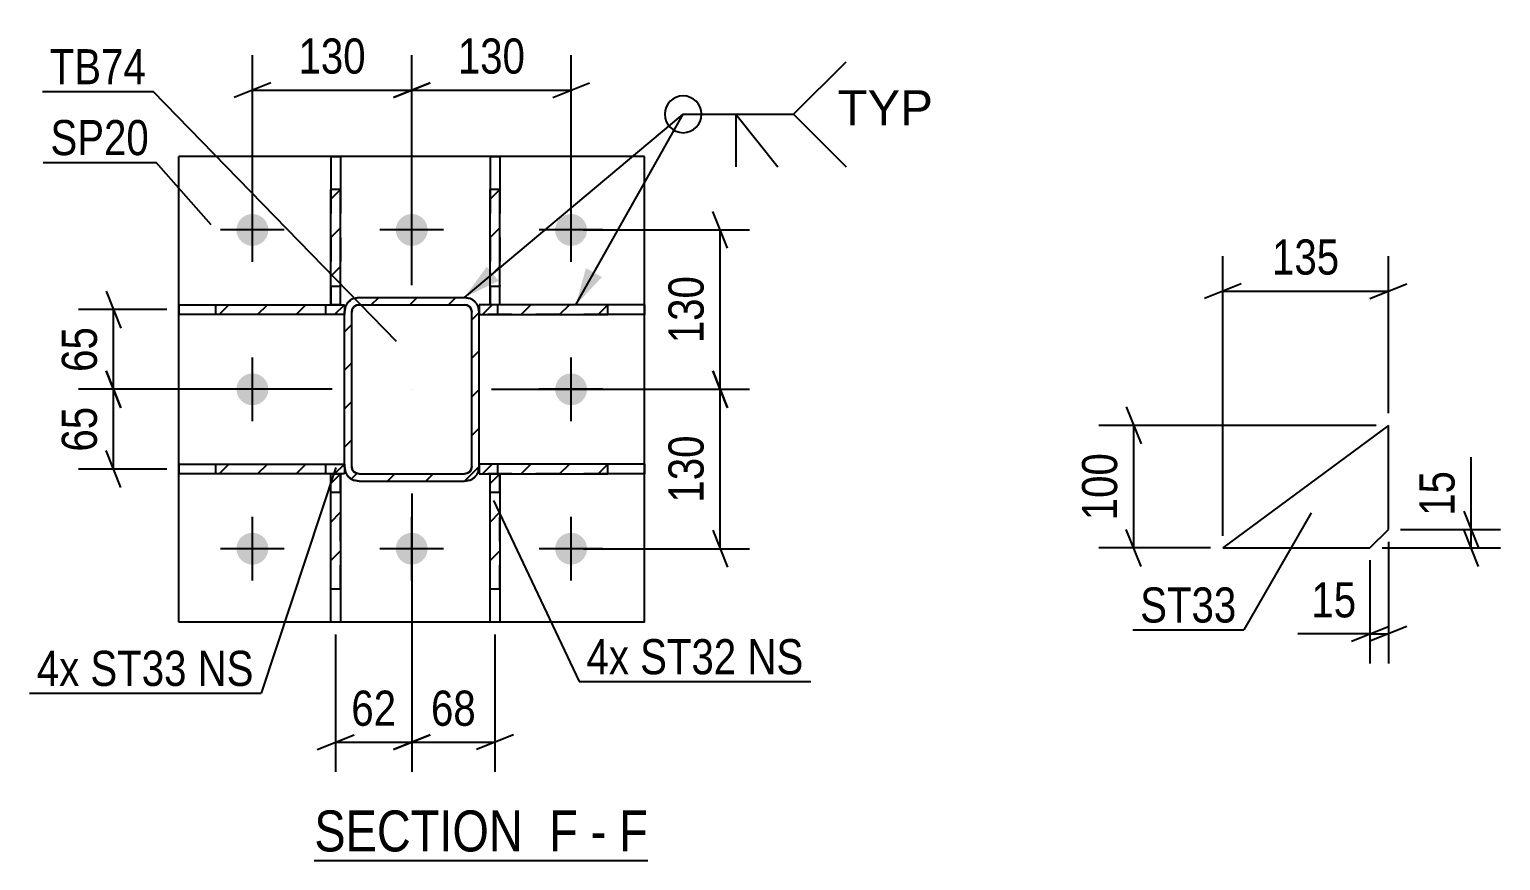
# Model space of a CAD drawing. Header units: millimetres. Extents: x 0 to 841, y 0 to 594.
# Drawn here: x 324.5 to 444.6, y 148.3 to 216.1 of the extents above; entities that cross this region are included whole.
import ezdxf

# ---------------------------------------------------------------- set-up
doc = ezdxf.new("R2010")
doc.units = ezdxf.units.MM
doc.linetypes.add('DXK_LINE_DOT2', pattern=[3.9198, 1.9599, -1.9599])
doc.linetypes.add('DXK_LINE_DOT3', pattern=[5.9187, 2.979, -0.9799, 0.9799, -0.9799])
doc.styles.add('Arial', font='ARIAL.TTF', dxfattribs={"height": 0.2})
doc.styles.add('Arial Narrow', font='ARIALN.TTF', dxfattribs={"height": 0.2})

# ---------------------------------------------------------------- blocks, each defined once
blk = doc.blocks.new('Unknown-814748436-17 - 5755')
at = {"color": 6, "linetype": 'Continuous'}
blk.add_line((347.78, 148.26), (375, 148.26), dxfattribs=at)
at = {"color": 0, "linetype": 'Continuous'}
for points in [[(365.89, 149.01), (365.89, 152.51), (347.78, 152.51), (347.78, 149.01)], [(369.28, 149.01), (369.28, 152.51), (366.94, 152.51), (366.94, 149.01)], [(371.61, 149.01), (371.61, 152.51), (370.33, 152.51), (370.33, 149.01)], [(375, 149.01), (375, 152.51), (372.66, 152.51), (372.66, 149.01)]]:
    blk.add_wipeout(points, dxfattribs=at)
at = {"color": 7, "linetype": 'Continuous', "style": 'Arial Narrow'}
for s, p in [('SECTION ', (347.78, 149.01)), ('F', (366.94, 149.01)), ('F', (372.66, 149.01)), ('-', (370.33, 149.01))]:
    blk.add_text(s, height=3.34, dxfattribs=at).set_placement(p)
blk = doc.blocks.new('Part-814748436-5827 - 5755')
at = {"color": 2, "linetype": 'Continuous'}
for p, q in [((336.73, 167.7), (336.73, 205.7)), ((374.73, 205.7), (336.73, 205.7)), ((374.73, 167.7), (374.73, 205.7)), ((374.73, 167.7), (336.73, 167.7))]:
    blk.add_line(p, q, dxfattribs=at)
blk = doc.blocks.new('Bolt-814748436-5774 - 5755')
at = {"linetype": 'Continuous'}
for points in [[(341.43, 199.7, -1), (344.03, 199.7, -1)], [(354.43, 199.7, -1), (357.03, 199.7, -1)], [(367.43, 199.7, -1), (370.03, 199.7, -1)], [(341.43, 186.7, -1), (344.03, 186.7, -1)], [(367.43, 186.7, -1), (370.03, 186.7, -1)], [(341.43, 173.7, -1), (344.03, 173.7, -1)], [(354.43, 173.7, -1), (357.03, 173.7, -1)], [(367.43, 173.7, -1), (370.03, 173.7, -1)]]:
    blk.add_hatch(color=1, dxfattribs=at).paths.add_polyline_path(points)
at = {"color": 1, "linetype": 'Continuous'}
for p, q in [((342.73, 197.1), (342.73, 202.3)), ((355.73, 197.1), (355.73, 202.3)), ((368.73, 197.1), (368.73, 202.3)), ((345.33, 199.7), (340.13, 199.7)), ((358.33, 199.7), (353.13, 199.7)), ((371.33, 199.7), (366.13, 199.7)), ((342.73, 184.1), (342.73, 189.3)), ((368.73, 184.1), (368.73, 189.3)), ((345.33, 186.7), (340.13, 186.7)), ((371.33, 186.7), (366.13, 186.7)), ((342.73, 171.1), (342.73, 176.3)), ((355.73, 171.1), (355.73, 176.3)), ((368.73, 171.1), (368.73, 176.3)), ((345.33, 173.7), (340.13, 173.7)), ((358.33, 173.7), (353.13, 173.7)), ((371.33, 173.7), (366.13, 173.7))]:
    blk.add_line(p, q, dxfattribs=at)
blk = doc.blocks.new('Part-814748436-5816 - 5755')
at = {"linetype": 'Continuous'}
h = blk.add_hatch(dxfattribs=at)
h.set_pattern_fill('', scale=0.7, style=0, pattern_type=0)
h.set_pattern_definition([(45, (371.7332, 193.6017), (-1.57154, 1.57154), [])])
h.paths.add_polyline_path([(371.73, 192.8), (371.73, 193.6), (361.24, 193.6), (361.24, 192.8)])
at = {"color": 7, "linetype": 'DXK_LINE_DOT2'}
for p, q in [((371.73, 193.6), (361.24, 193.6)), ((361.24, 193.6), (361.24, 192.8)), ((362.74, 192.8), (362.74, 193.6)), ((371.73, 192.8), (361.24, 192.8))]:
    blk.add_line(p, q, dxfattribs=at)
at = {"color": 2, "linetype": 'Continuous'}
for p, q in [((371.73, 193.6), (361.24, 193.6)), ((361.24, 193.6), (361.24, 192.8)), ((374.74, 193.6), (371.73, 193.6)), ((371.73, 192.8), (371.73, 193.6)), ((374.74, 192.8), (374.74, 193.6)), ((361.24, 192.8), (371.73, 192.8)), ((374.74, 192.8), (371.73, 192.8))]:
    blk.add_line(p, q, dxfattribs=at)
blk = doc.blocks.new('Part-814748436-5837 - 5755')
at = {"linetype": 'Continuous'}
h = blk.add_hatch(dxfattribs=at)
h.set_pattern_fill('', scale=0.7, style=0, pattern_type=0)
h.set_pattern_definition([(45, (361.2349, 180.4032), (-1.57154, 1.57154), [])])
h.paths.add_polyline_path([(361.14, 179.94), (361.23, 180.4), (361.23, 193), (361.14, 193.46), (360.88, 193.85), (360.49, 194.11), (360.03, 194.2), (351.43, 194.2), (350.98, 194.11), (350.59, 193.85), (350.33, 193.46), (350.23, 193), (350.23, 180.4), (350.33, 179.94), (350.59, 179.55), (350.98, 179.29), (351.43, 179.2), (360.03, 179.2), (360.49, 179.29), (360.88, 179.55)])
h.paths.add_polyline_path([(360.26, 179.85), (360.03, 179.8), (351.43, 179.8), (351.21, 179.85), (351.01, 179.98), (350.88, 180.17), (350.83, 180.4), (350.83, 193), (350.88, 193.23), (351.01, 193.43), (351.21, 193.56), (351.43, 193.6), (360.03, 193.6), (360.26, 193.56), (360.46, 193.43), (360.59, 193.23), (360.63, 193), (360.63, 180.4), (360.59, 180.17), (360.46, 179.98)])
at = {"color": 7, "linetype": 'DXK_LINE_DOT2'}
for p, q in [((350.23, 193), (350.33, 193.46)), ((351.01, 193.43), (350.88, 193.23)), ((350.98, 194.11), (351.43, 194.2)), ((351.21, 193.56), (351.01, 193.43)), ((351.43, 193.6), (351.21, 193.56)), ((351.43, 194.2), (360.03, 194.2)), ((351.43, 193.6), (360.03, 193.6)), ((360.03, 194.2), (360.49, 194.11)), ((360.26, 193.56), (360.03, 193.6)), ((360.46, 193.43), (360.26, 193.56)), ((360.59, 193.23), (360.46, 193.43)), ((361.14, 193.46), (361.23, 193)), ((350.23, 180.4), (350.23, 193)), ((350.88, 193.23), (350.83, 193)), ((350.83, 180.4), (350.83, 193)), ((360.63, 193), (360.59, 193.23)), ((360.63, 180.4), (360.63, 193)), ((361.23, 180.4), (361.23, 193)), ((350.33, 179.94), (350.23, 180.4)), ((350.83, 180.4), (350.88, 180.17)), ((350.88, 180.17), (351.01, 179.98)), ((360.46, 179.98), (360.59, 180.17)), ((360.59, 180.17), (360.63, 180.4)), ((361.23, 180.4), (361.14, 179.94)), ((351.43, 179.2), (350.98, 179.29)), ((351.01, 179.98), (351.21, 179.85)), ((351.21, 179.85), (351.43, 179.8)), ((351.43, 179.8), (360.03, 179.8)), ((351.43, 179.2), (360.03, 179.2)), ((360.03, 179.8), (360.26, 179.85)), ((360.49, 179.29), (360.03, 179.2)), ((360.26, 179.85), (360.46, 179.98))]:
    blk.add_line(p, q, dxfattribs=at)
at = {"color": 2, "linetype": 'Continuous'}
for p, q in [((350.33, 193.46), (350.23, 193)), ((350.88, 193.23), (351.01, 193.43)), ((351.43, 194.2), (350.98, 194.11)), ((351.01, 193.43), (351.21, 193.56)), ((351.21, 193.56), (351.43, 193.6)), ((351.43, 194.2), (360.03, 194.2)), ((351.43, 193.6), (360.03, 193.6)), ((360.49, 194.11), (360.03, 194.2)), ((360.03, 193.6), (360.26, 193.56)), ((360.26, 193.56), (360.46, 193.43)), ((360.46, 193.43), (360.59, 193.23)), ((361.23, 193), (361.14, 193.46)), ((350.23, 180.4), (350.23, 193)), ((350.83, 193), (350.88, 193.23)), ((350.83, 180.4), (350.83, 193)), ((360.59, 193.23), (360.63, 193)), ((360.63, 180.4), (360.63, 193)), ((361.23, 180.4), (361.23, 193)), ((350.23, 180.4), (350.33, 179.94)), ((350.88, 180.17), (350.83, 180.4)), ((351.01, 179.98), (350.88, 180.17)), ((360.59, 180.17), (360.46, 179.98)), ((360.63, 180.4), (360.59, 180.17)), ((361.14, 179.94), (361.23, 180.4)), ((350.98, 179.29), (351.43, 179.2)), ((351.21, 179.85), (351.01, 179.98)), ((351.43, 179.8), (351.21, 179.85)), ((351.43, 179.8), (360.03, 179.8)), ((351.43, 179.2), (360.03, 179.2)), ((360.26, 179.85), (360.03, 179.8)), ((360.03, 179.2), (360.49, 179.29)), ((360.46, 179.98), (360.26, 179.85))]:
    blk.add_line(p, q, dxfattribs=at)
at = {"color": 7, "linetype": 'DXK_LINE_DOT3'}
blk.add_line((355.73, 186.7), (355.73, 186.7), dxfattribs=at)
at = {"color": 7, "linetype": 'DXK_LINE_DOT2'}
for centre, start, end in [((351.43, 193), 112.5, 157.5), ((360.03, 193), 22.5, 67.5), ((351.43, 180.4), 202.5, 247.5), ((360.03, 180.4), 292.5, 337.5)]:
    blk.add_arc(centre, 1.2, start, end, dxfattribs=at)
at = {"color": 2, "linetype": 'Continuous'}
for centre, start, end in [((351.43, 193), 112.5, 157.5), ((360.03, 193), 22.5, 67.5), ((351.43, 180.4), 202.5, 247.5), ((360.03, 180.4), 292.5, 337.5)]:
    blk.add_arc(centre, 1.2, start, end, dxfattribs=at)
blk = doc.blocks.new('Part-814748436-5821 - 5755')
at = {"linetype": 'Continuous'}
h = blk.add_hatch(dxfattribs=at)
h.set_pattern_fill('', scale=0.7, style=0, pattern_type=0)
h.set_pattern_definition([(45, (371.7332, 180.6017), (-1.57154, 1.57154), [])])
h.paths.add_polyline_path([(371.73, 179.8), (371.73, 180.6), (361.24, 180.6), (361.24, 179.8)])
at = {"color": 7, "linetype": 'DXK_LINE_DOT2'}
for p, q in [((371.73, 180.6), (361.24, 180.6)), ((361.24, 180.6), (361.24, 179.8)), ((362.74, 179.8), (362.74, 180.6)), ((371.73, 179.8), (361.24, 179.8))]:
    blk.add_line(p, q, dxfattribs=at)
at = {"color": 2, "linetype": 'Continuous'}
for p, q in [((371.73, 180.6), (361.24, 180.6)), ((361.24, 180.6), (361.24, 179.8)), ((374.74, 180.6), (371.73, 180.6)), ((371.73, 179.8), (371.73, 180.6)), ((374.74, 179.8), (374.74, 180.6)), ((361.24, 179.8), (371.73, 179.8)), ((374.74, 179.8), (371.73, 179.8))]:
    blk.add_line(p, q, dxfattribs=at)
blk = doc.blocks.new('Part-814748436-5889 - 5755')
at = {"linetype": 'Continuous'}
h = blk.add_hatch(dxfattribs=at)
h.set_pattern_fill('', scale=0.7, style=0, pattern_type=0)
h.set_pattern_definition([(45, (350.2348, 180.6014), (-1.57154, 1.57154), [])])
h.paths.add_polyline_path([(350.23, 179.8), (350.23, 180.6), (339.74, 180.6), (339.74, 179.8)])
at = {"color": 2, "linetype": 'Continuous'}
for p, q in [((336.74, 179.8), (336.74, 180.6)), ((336.74, 180.6), (339.74, 180.6)), ((339.74, 180.6), (350.23, 180.6)), ((339.74, 179.8), (339.74, 180.6)), ((350.23, 180.6), (350.23, 179.8)), ((339.74, 179.8), (336.74, 179.8)), ((350.23, 179.8), (339.74, 179.8))]:
    blk.add_line(p, q, dxfattribs=at)
at = {"color": 7, "linetype": 'DXK_LINE_DOT2'}
for p, q in [((339.74, 180.6), (350.23, 180.6)), ((348.73, 179.8), (348.73, 180.6)), ((350.23, 180.6), (350.23, 179.8)), ((350.23, 179.8), (339.74, 179.8))]:
    blk.add_line(p, q, dxfattribs=at)
blk = doc.blocks.new('Part-814748436-5911 - 5755')
at = {"linetype": 'Continuous'}
h = blk.add_hatch(dxfattribs=at)
h.set_pattern_fill('', scale=0.7, style=0, pattern_type=0)
h.set_pattern_definition([(45, (349.9195, 203.0138), (-1.57154, 1.57154), [])])
h.paths.add_polyline_path([(349.92, 193.61), (349.92, 203.01), (349.12, 203.01), (349.12, 193.61)])
at = {"color": 2, "linetype": 'Continuous'}
for p, q in [((349.12, 205.7), (349.12, 203.01)), ((349.12, 205.7), (349.92, 205.7)), ((349.92, 205.7), (349.92, 203.01)), ((349.12, 193.61), (349.12, 203.01)), ((349.92, 203.01), (349.12, 203.01)), ((349.92, 193.61), (349.92, 203.01)), ((349.12, 193.61), (349.92, 193.61))]:
    blk.add_line(p, q, dxfattribs=at)
at = {"color": 7, "linetype": 'DXK_LINE_DOT2'}
for p, q in [((349.12, 203.01), (349.12, 193.61)), ((349.92, 203.01), (349.92, 195.11)), ((349.12, 195.11), (349.92, 195.11)), ((349.92, 193.61), (349.92, 195.11)), ((349.12, 193.61), (349.92, 193.61))]:
    blk.add_line(p, q, dxfattribs=at)
blk = doc.blocks.new('Part-814748436-5928 - 5755')
at = {"linetype": 'Continuous'}
h = blk.add_hatch(dxfattribs=at)
h.set_pattern_fill('', scale=0.7, style=0, pattern_type=0)
h.set_pattern_definition([(45, (362.919, 203.0138), (-1.57154, 1.57154), [])])
h.paths.add_polyline_path([(362.92, 193.61), (362.92, 203.01), (362.12, 203.01), (362.12, 193.61)])
at = {"color": 2, "linetype": 'Continuous'}
for p, q in [((362.12, 205.7), (362.12, 203.01)), ((362.12, 205.7), (362.92, 205.7)), ((362.92, 205.7), (362.92, 203.01)), ((362.12, 193.61), (362.12, 203.01)), ((362.92, 203.01), (362.12, 203.01)), ((362.92, 193.61), (362.92, 203.01)), ((362.12, 193.61), (362.92, 193.61))]:
    blk.add_line(p, q, dxfattribs=at)
at = {"color": 7, "linetype": 'DXK_LINE_DOT2'}
for p, q in [((362.12, 203.01), (362.12, 193.61)), ((362.92, 203.01), (362.92, 195.11)), ((362.12, 195.11), (362.92, 195.11)), ((362.92, 193.61), (362.92, 195.11)), ((362.12, 193.61), (362.92, 193.61))]:
    blk.add_line(p, q, dxfattribs=at)
blk = doc.blocks.new('Part-814748436-5933 - 5755')
at = {"linetype": 'Continuous'}
h = blk.add_hatch(dxfattribs=at)
h.set_pattern_fill('', scale=0.7, style=0, pattern_type=0)
h.set_pattern_definition([(45, (349.92, 179.8116), (-1.57154, 1.57154), [])])
h.paths.add_polyline_path([(349.92, 170.39), (349.92, 179.81), (349.12, 179.81), (349.12, 170.39)])
at = {"color": 7, "linetype": 'DXK_LINE_DOT2'}
for p, q in [((349.12, 178.31), (349.12, 179.81)), ((349.12, 179.81), (349.92, 179.81)), ((349.92, 170.39), (349.92, 179.81)), ((349.12, 178.31), (349.92, 178.31)), ((349.12, 170.39), (349.12, 178.31))]:
    blk.add_line(p, q, dxfattribs=at)
at = {"color": 2, "linetype": 'Continuous'}
for p, q in [((349.12, 170.39), (349.12, 179.81)), ((349.12, 179.81), (349.92, 179.81)), ((349.92, 179.81), (349.92, 170.39)), ((349.12, 167.7), (349.12, 170.39)), ((349.92, 170.39), (349.12, 170.39)), ((349.92, 170.39), (349.92, 167.7)), ((349.92, 167.7), (349.12, 167.7))]:
    blk.add_line(p, q, dxfattribs=at)
blk = doc.blocks.new('Part-814748436-5938 - 5755')
at = {"linetype": 'Continuous'}
h = blk.add_hatch(dxfattribs=at)
h.set_pattern_fill('', scale=0.7, style=0, pattern_type=0)
h.set_pattern_definition([(45, (362.9194, 179.8116), (-1.57154, 1.57154), [])])
h.paths.add_polyline_path([(362.92, 170.39), (362.92, 179.81), (362.12, 179.81), (362.12, 170.39)])
at = {"color": 7, "linetype": 'DXK_LINE_DOT2'}
for p, q in [((362.12, 178.31), (362.12, 179.81)), ((362.12, 179.81), (362.92, 179.81)), ((362.92, 170.39), (362.92, 179.81)), ((362.12, 178.31), (362.92, 178.31)), ((362.12, 170.39), (362.12, 178.31))]:
    blk.add_line(p, q, dxfattribs=at)
at = {"color": 2, "linetype": 'Continuous'}
for p, q in [((362.12, 170.39), (362.12, 179.81)), ((362.12, 179.81), (362.92, 179.81)), ((362.92, 179.81), (362.92, 170.39)), ((362.12, 167.7), (362.12, 170.39)), ((362.92, 170.39), (362.12, 170.39)), ((362.92, 170.39), (362.92, 167.7)), ((362.92, 167.7), (362.12, 167.7))]:
    blk.add_line(p, q, dxfattribs=at)
blk = doc.blocks.new('Part-814748436-5943 - 5755')
at = {"linetype": 'Continuous'}
h = blk.add_hatch(dxfattribs=at)
h.set_pattern_fill('', scale=0.7, style=0, pattern_type=0)
h.set_pattern_definition([(45, (350.2348, 193.6014), (-1.57154, 1.57154), [])])
h.paths.add_polyline_path([(350.23, 192.8), (350.23, 193.6), (339.74, 193.6), (339.74, 192.8)])
at = {"color": 2, "linetype": 'Continuous'}
for p, q in [((336.74, 192.8), (336.74, 193.6)), ((336.74, 193.6), (339.74, 193.6)), ((339.74, 193.6), (350.23, 193.6)), ((339.74, 192.8), (339.74, 193.6)), ((350.23, 193.6), (350.23, 192.8)), ((339.74, 192.8), (336.74, 192.8)), ((350.23, 192.8), (339.74, 192.8))]:
    blk.add_line(p, q, dxfattribs=at)
at = {"color": 7, "linetype": 'DXK_LINE_DOT2'}
for p, q in [((339.74, 193.6), (350.23, 193.6)), ((348.73, 192.8), (348.73, 193.6)), ((350.23, 193.6), (350.23, 192.8)), ((350.23, 192.8), (339.74, 192.8))]:
    blk.add_line(p, q, dxfattribs=at)
blk = doc.blocks.new('Part-814748436-1734 - 1718')
at = {"color": 2, "linetype": 'Continuous'}
for p, q in [((435.41, 183.76), (421.91, 173.76)), ((435.41, 175.26), (435.41, 183.76)), ((433.91, 173.76), (435.41, 175.26)), ((421.91, 173.76), (433.91, 173.76))]:
    blk.add_line(p, q, dxfattribs=at)
blk = doc.blocks.new('StraightDimension-814748436-6022 - 5755')
at = {"color": 7, "linetype": 'Continuous'}
for p, q in [((355.73, 178.2), (355.73, 155.51)), ((349.52, 166.7), (349.52, 155.51)), ((348.02, 157.31), (351.02, 158.51)), ((357.23, 158.51), (354.23, 157.31)), ((349.52, 157.91), (355.73, 157.91))]:
    blk.add_line(p, q, dxfattribs=at)
at = {"color": 0}
blk.add_wipeout([(355.06, 158.66), (355.06, 162.86), (350.2, 162.86), (350.2, 158.66)], dxfattribs=at)
at = {"color": 3, "style": 'Arial Narrow'}
blk.add_text('62', height=2.863, dxfattribs=at).set_placement((350.8, 159.26))
blk = doc.blocks.new('StraightDimension-814748436-5992 - 5755')
at = {"color": 7, "linetype": 'Continuous'}
for p, q in [((381.49, 185.2), (380.29, 188.2)), ((362.23, 186.7), (383.29, 186.7)), ((380.89, 173.7), (380.89, 186.7)), ((380.29, 175.2), (381.49, 172.2)), ((369.73, 173.7), (383.29, 173.7))]:
    blk.add_line(p, q, dxfattribs=at)
at = {"color": 0}
blk.add_wipeout([(380.14, 183.55), (375.94, 183.55), (375.94, 176.86), (380.14, 176.86)], dxfattribs=at)
at = {"color": 3, "style": 'Arial Narrow'}
blk.add_text('130', height=2.863, rotation=90.0002, dxfattribs=at).set_placement((379.54, 177.46))
blk = doc.blocks.new('StraightDimension-814748436-6002 - 5755')
at = {"color": 7, "linetype": 'Continuous'}
for p, q in [((381.49, 198.2), (380.29, 201.2)), ((369.73, 199.7), (383.29, 199.7)), ((380.89, 186.7), (380.89, 199.7)), ((380.29, 188.2), (381.49, 185.2)), ((362.23, 186.7), (383.29, 186.7))]:
    blk.add_line(p, q, dxfattribs=at)
at = {"color": 0}
blk.add_wipeout([(380.14, 196.55), (375.94, 196.55), (375.94, 189.86), (380.14, 189.86)], dxfattribs=at)
at = {"color": 3, "style": 'Arial Narrow'}
blk.add_text('130', height=2.863, rotation=90.0002, dxfattribs=at).set_placement((379.54, 190.46))
blk = doc.blocks.new('StraightDimension-814748436-5960 - 5755')
at = {"color": 7, "linetype": 'Continuous'}
for p, q in [((355.73, 195.2), (355.73, 213.95)), ((368.73, 200.7), (368.73, 213.95)), ((357.23, 211.7), (354.23, 210.5)), ((367.23, 210.5), (370.23, 211.7)), ((355.73, 211.1), (368.73, 211.1))]:
    blk.add_line(p, q, dxfattribs=at)
at = {"color": 0}
blk.add_wipeout([(365.58, 211.85), (365.58, 216.05), (358.89, 216.05), (358.89, 211.85)], dxfattribs=at)
at = {"color": 3, "style": 'Arial Narrow'}
blk.add_text('130', height=2.863, dxfattribs=at).set_placement((359.49, 212.45))
blk = doc.blocks.new('StraightDimension-814748436-5969 - 5755')
at = {"color": 7, "linetype": 'Continuous'}
for p, q in [((342.73, 200.7), (342.73, 213.95)), ((355.73, 195.2), (355.73, 213.95)), ((344.23, 211.7), (341.23, 210.5)), ((354.23, 210.5), (357.23, 211.7)), ((342.73, 211.1), (355.73, 211.1))]:
    blk.add_line(p, q, dxfattribs=at)
at = {"color": 0}
blk.add_wipeout([(352.58, 211.85), (352.58, 216.05), (345.89, 216.05), (345.89, 211.85)], dxfattribs=at)
at = {"color": 3, "style": 'Arial Narrow'}
blk.add_text('130', height=2.863, dxfattribs=at).set_placement((346.49, 212.45))
blk = doc.blocks.new('StraightDimension-814748436-5979 - 5755')
at = {"color": 7, "linetype": 'Continuous'}
for p, q in [((330.79, 194.7), (331.99, 191.7)), ((335.74, 193.2), (328.54, 193.2)), ((331.39, 186.7), (331.39, 193.2)), ((331.99, 185.2), (330.79, 188.2)), ((349.23, 186.7), (328.54, 186.7))]:
    blk.add_line(p, q, dxfattribs=at)
at = {"color": 0}
blk.add_wipeout([(330.64, 192.38), (326.44, 192.38), (326.44, 187.52), (330.64, 187.52)], dxfattribs=at)
at = {"color": 3, "style": 'Arial Narrow'}
blk.add_text('65', height=2.863, rotation=90.0002, dxfattribs=at).set_placement((330.04, 188.12))
blk = doc.blocks.new('StraightDimension-814748436-5985 - 5755')
at = {"color": 7, "linetype": 'Continuous'}
for p, q in [((330.79, 188.2), (331.99, 185.2)), ((349.23, 186.7), (328.54, 186.7)), ((331.39, 180.2), (331.39, 186.7)), ((331.99, 178.7), (330.79, 181.7)), ((335.74, 180.2), (328.54, 180.2))]:
    blk.add_line(p, q, dxfattribs=at)
at = {"color": 0}
blk.add_wipeout([(330.64, 185.88), (326.44, 185.88), (326.44, 181.02), (330.64, 181.02)], dxfattribs=at)
at = {"color": 3, "style": 'Arial Narrow'}
blk.add_text('65', height=2.863, rotation=90.0002, dxfattribs=at).set_placement((330.04, 181.62))
blk = doc.blocks.new('StraightDimension-814748436-6013 - 5755')
at = {"color": 7, "linetype": 'Continuous'}
for p, q in [((355.73, 178.2), (355.73, 155.51)), ((362.52, 166.7), (362.52, 155.51)), ((354.23, 157.31), (357.23, 158.51)), ((364.02, 158.51), (361.02, 157.31)), ((355.73, 157.91), (362.52, 157.91))]:
    blk.add_line(p, q, dxfattribs=at)
at = {"color": 0}
blk.add_wipeout([(361.56, 158.66), (361.56, 162.86), (356.7, 162.86), (356.7, 158.66)], dxfattribs=at)
at = {"color": 3, "style": 'Arial Narrow'}
blk.add_text('68', height=2.863, dxfattribs=at).set_placement((357.3, 159.26))
blk = doc.blocks.new('StraightDimension-814748436-1811 - 1718')
at = {"color": 7, "linetype": 'Continuous'}
for p, q in [((435.41, 174.26), (435.41, 164.35)), ((433.91, 172.76), (433.91, 164.35)), ((432.41, 166.15), (435.41, 167.35)), ((436.91, 167.35), (433.91, 166.15)), ((433.91, 166.75), (428.01, 166.75)), ((433.91, 166.75), (428.01, 166.75)), ((433.91, 166.75), (435.41, 166.75))]:
    blk.add_line(p, q, dxfattribs=at)
at = {"color": 0}
blk.add_wipeout([(433.39, 167.5), (433.39, 171.7), (428.53, 171.7), (428.53, 167.5)], dxfattribs=at)
at = {"color": 3, "style": 'Arial Narrow'}
blk.add_text('15', height=2.863, dxfattribs=at).set_placement((429.13, 168.1))
blk = doc.blocks.new('StraightDimension-814748436-1852 - 1718')
at = {"color": 7, "linetype": 'Continuous'}
for p, q in [((442.16, 175.26), (442.16, 181.17)), ((442.16, 175.26), (442.16, 181.17)), ((441.56, 176.76), (442.76, 173.76)), ((436.41, 175.26), (444.56, 175.26)), ((442.76, 172.26), (441.56, 175.26)), ((442.16, 173.76), (442.16, 175.26)), ((434.91, 173.76), (444.56, 173.76))]:
    blk.add_line(p, q, dxfattribs=at)
at = {"color": 0}
blk.add_wipeout([(441.41, 180.64), (437.21, 180.64), (437.21, 175.78), (441.41, 175.78)], dxfattribs=at)
at = {"color": 3, "style": 'Arial Narrow'}
blk.add_text('15', height=2.863, rotation=90.0002, dxfattribs=at).set_placement((440.81, 176.38))
blk = doc.blocks.new('StraightDimension-814748436-1828 - 1718')
at = {"color": 7, "linetype": 'Continuous'}
for p, q in [((421.91, 174.76), (421.91, 197.56)), ((435.41, 184.76), (435.41, 197.56)), ((423.41, 195.31), (420.41, 194.11)), ((421.91, 194.71), (435.41, 194.71)), ((433.91, 194.11), (436.91, 195.31))]:
    blk.add_line(p, q, dxfattribs=at)
at = {"color": 0}
blk.add_wipeout([(432, 195.46), (432, 199.66), (425.32, 199.66), (425.32, 195.46)], dxfattribs=at)
at = {"color": 3, "style": 'Arial Narrow'}
blk.add_text('135', height=2.863, dxfattribs=at).set_placement((425.92, 196.06))
blk = doc.blocks.new('StraightDimension-814748436-1840 - 1718')
at = {"color": 7, "linetype": 'Continuous'}
for p, q in [((414.03, 185.26), (415.23, 182.26)), ((434.41, 183.76), (411.78, 183.76)), ((414.63, 173.76), (414.63, 183.76)), ((415.23, 172.26), (414.03, 175.26)), ((420.91, 173.76), (411.78, 173.76))]:
    blk.add_line(p, q, dxfattribs=at)
at = {"color": 0}
blk.add_wipeout([(413.88, 182.1), (409.68, 182.1), (409.68, 175.42), (413.88, 175.42)], dxfattribs=at)
at = {"color": 3, "style": 'Arial Narrow'}
blk.add_text('100', height=2.863, rotation=90.0002, dxfattribs=at).set_placement((413.28, 176.02))
blk = doc.blocks.new('Mark-814748436-5823 - 5755')
at = {"color": 0}
blk.add_wipeout([(334.29, 205.8), (334.29, 208.8), (326.25, 208.8), (326.25, 205.8)], dxfattribs=at)
blk.add_wipeout([(334.29, 205.8), (334.29, 208.8), (326.25, 208.8), (326.25, 205.8)], dxfattribs=at)
at = {"color": 30, "linetype": 'Continuous'}
for p in [(325.65, 205.2), (339.36, 200.12)]:
    blk.add_line(p, (334.89, 205.2), dxfattribs=at)
at = {"color": 3, "style": 'Arial Narrow'}
blk.add_text('SP20', height=2.863, dxfattribs=at).set_placement((326.25, 205.8))
blk = doc.blocks.new('Mark-814748436-5833 - 5755')
at = {"color": 0}
blk.add_wipeout([(334.04, 211.58), (334.04, 214.58), (326.19, 214.58), (326.19, 211.58)], dxfattribs=at)
blk.add_wipeout([(334.04, 211.58), (334.04, 214.58), (326.19, 214.58), (326.19, 211.58)], dxfattribs=at)
at = {"color": 30, "linetype": 'Continuous'}
for p in [(325.59, 210.98), (354.49, 190.59)]:
    blk.add_line(p, (334.64, 210.98), dxfattribs=at)
at = {"color": 3, "style": 'Arial Narrow'}
blk.add_text('TB74', height=2.863, dxfattribs=at).set_placement((326.19, 211.58))
blk = doc.blocks.new('WeldMark-814748436-6031 - 5755')
at = {"linetype": 'Continuous'}
for points in [[(362.82, 195.55), (360.03, 194.2), (361.85, 196.7)], [(371.25, 195.85), (369.12, 193.6), (369.94, 196.58)]]:
    blk.add_hatch(color=30, dxfattribs=at).paths.add_polyline_path(points)
at = {"color": 30, "linetype": 'Continuous'}
for p, q in [((360.03, 194.2), (377.87, 209.13)), ((369.12, 193.6), (377.87, 209.13)), ((377.87, 209.13), (386.87, 209.13))]:
    blk.add_line(p, q, dxfattribs=at)
at = {"color": 3, "linetype": 'Continuous'}
for q in [(385.59, 204.84), (382.16, 204.84)]:
    blk.add_line((382.16, 209.13), q, dxfattribs=at)
for start, end in [(90, 270), (270, 90)]:
    blk.add_arc((377.87, 209.13), 1.5, start, end, dxfattribs=at)
at = {"color": 0, "linetype": 'Continuous'}
blk.add_wipeout([(398.25, 208.23), (398.25, 211.23), (390.47, 211.23), (390.47, 208.23)], dxfattribs=at)
blk.add_wipeout([(398.25, 208.23), (398.25, 211.23), (390.47, 211.23), (390.47, 208.23)], dxfattribs=at)
at = {"color": 3, "linetype": 'Continuous'}
for q in [(391.16, 213.41), (391.16, 204.84)]:
    blk.add_line((386.87, 209.13), q, dxfattribs=at)
at = {"color": 3, "linetype": 'Continuous', "style": 'Arial'}
blk.add_text('TYP', height=2.865, dxfattribs=at).set_placement((390.47, 208.23))
blk = doc.blocks.new('MarkSet-814748436-6080 - 5755')
at = {"color": 0}
for points in [[(328.61, 162.51), (328.61, 165.51), (325.14, 165.51), (325.14, 162.51)], [(337.36, 162.51), (337.36, 165.51), (329.51, 165.51), (329.51, 162.51)], [(342.83, 162.51), (342.83, 165.51), (338.26, 165.51), (338.26, 162.51)]]:
    blk.add_wipeout(points, dxfattribs=at)
for points in [[(328.61, 162.51), (328.61, 165.51), (325.14, 165.51), (325.14, 162.51)], [(337.36, 162.51), (337.36, 165.51), (329.51, 165.51), (329.51, 162.51)], [(342.83, 162.51), (342.83, 165.51), (338.26, 165.51), (338.26, 162.51)]]:
    blk.add_wipeout(points, dxfattribs=at)
at = {"color": 30, "linetype": 'Continuous'}
for p in [(349.53, 180.31), (324.54, 161.91)]:
    blk.add_line(p, (343.43, 161.91), dxfattribs=at)
at = {"color": 3, "style": 'Arial Narrow'}
for s, p in [('4x', (325.14, 162.51)), ('ST33', (329.51, 162.51)), ('NS', (338.26, 162.51))]:
    blk.add_text(s, height=2.863, dxfattribs=at).set_placement(p)
blk = doc.blocks.new('MarkSet-814748436-6110 - 5755')
at = {"color": 0}
for points in [[(373.46, 163.46), (373.46, 166.46), (369.99, 166.46), (369.99, 163.46)], [(382.22, 163.46), (382.22, 166.46), (374.36, 166.46), (374.36, 163.46)], [(387.68, 163.46), (387.68, 166.46), (383.12, 166.46), (383.12, 163.46)]]:
    blk.add_wipeout(points, dxfattribs=at)
for points in [[(373.46, 163.46), (373.46, 166.46), (369.99, 166.46), (369.99, 163.46)], [(382.22, 163.46), (382.22, 166.46), (374.36, 166.46), (374.36, 163.46)], [(387.68, 163.46), (387.68, 166.46), (383.12, 166.46), (383.12, 163.46)]]:
    blk.add_wipeout(points, dxfattribs=at)
at = {"color": 30, "linetype": 'Continuous'}
for p, q in [((362.41, 177.62), (369.39, 162.86)), ((369.39, 162.86), (388.28, 162.86))]:
    blk.add_line(p, q, dxfattribs=at)
at = {"color": 3, "style": 'Arial Narrow'}
for s, p in [('4x', (369.99, 163.46)), ('ST32', (374.36, 163.46)), ('NS', (383.12, 163.46))]:
    blk.add_text(s, height=2.863, dxfattribs=at).set_placement(p)
blk = doc.blocks.new('Mark-814748436-1730 - 1718')
at = {"color": 0}
blk.add_wipeout([(423.01, 167.68), (423.01, 170.68), (415.16, 170.68), (415.16, 167.68)], dxfattribs=at)
blk.add_wipeout([(423.01, 167.68), (423.01, 170.68), (415.16, 170.68), (415.16, 167.68)], dxfattribs=at)
at = {"color": 30, "linetype": 'Continuous'}
for p in [(429.11, 176.63), (414.56, 167.08)]:
    blk.add_line(p, (423.61, 167.08), dxfattribs=at)
at = {"color": 3, "style": 'Arial Narrow'}
blk.add_text('ST33', height=2.863, dxfattribs=at).set_placement((415.16, 167.68))

msp = doc.modelspace()

# ---------------------------------------------------------------- block references
for name in ['Part-814748436-5827 - 5755', 'Part-814748436-5911 - 5755', 'Part-814748436-5928 - 5755', 'Bolt-814748436-5774 - 5755', 'Part-814748436-5943 - 5755', 'Part-814748436-5837 - 5755', 'Part-814748436-5816 - 5755', 'Part-814748436-1734 - 1718', 'Part-814748436-5889 - 5755', 'Part-814748436-5821 - 5755', 'Part-814748436-5933 - 5755', 'Part-814748436-5938 - 5755', 'Unknown-814748436-17 - 5755']:
    msp.add_blockref(name, (0, 0))

# ---------------------------------------------------------------- next in the draw order: block references
for name in ['Mark-814748436-5823 - 5755', 'StraightDimension-814748436-5992 - 5755', 'StraightDimension-814748436-6022 - 5755', 'StraightDimension-814748436-1811 - 1718']:
    msp.add_blockref(name, (0, 0))

# ---------------------------------------------------------------- next in the draw order: block references
for name in ['StraightDimension-814748436-6002 - 5755', 'StraightDimension-814748436-1852 - 1718', 'StraightDimension-814748436-6013 - 5755']:
    msp.add_blockref(name, (0, 0))

# ---------------------------------------------------------------- next in the draw order: block references
for name in ['StraightDimension-814748436-5960 - 5755', 'StraightDimension-814748436-1828 - 1718', 'MarkSet-814748436-6110 - 5755']:
    msp.add_blockref(name, (0, 0))

# ---------------------------------------------------------------- next in the draw order: block references
for name in ['StraightDimension-814748436-5969 - 5755', 'WeldMark-814748436-6031 - 5755', 'StraightDimension-814748436-1840 - 1718']:
    msp.add_blockref(name, (0, 0))

# ---------------------------------------------------------------- next in the draw order: block references
for name in ['StraightDimension-814748436-5979 - 5755', 'Mark-814748436-1730 - 1718']:
    msp.add_blockref(name, (0, 0))

# ---------------------------------------------------------------- next in the draw order: block references
for name in ['Mark-814748436-5833 - 5755', 'StraightDimension-814748436-5985 - 5755']:
    msp.add_blockref(name, (0, 0))

# ---------------------------------------------------------------- next in the draw order: block references
msp.add_blockref('MarkSet-814748436-6080 - 5755', (0, 0))

doc.saveas('drawing.dxf')
